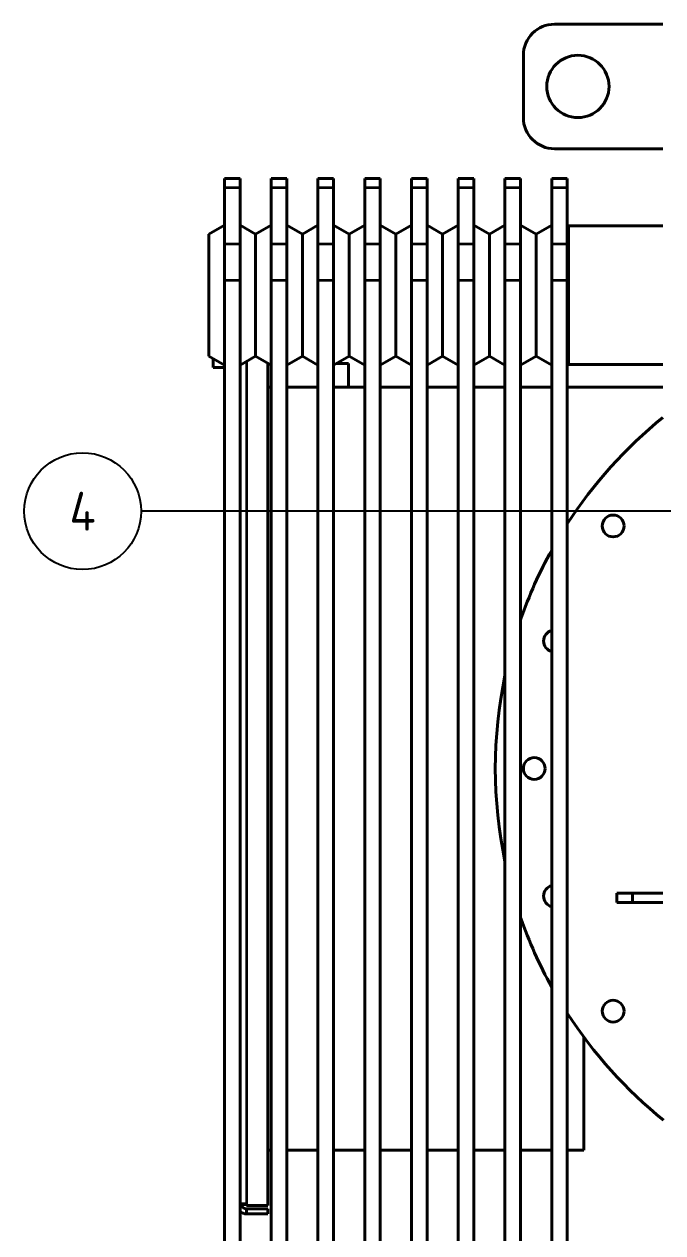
# Model space of a CAD drawing. Header units: millimetres. Extents: x 0 to 5945, y 0 to 4205.
# Drawn here: x 3982 to 4392, y 1167 to 1943 of the extents above; entities that cross this region are included whole.
import ezdxf

# ---------------------------------------------------------------- set-up
doc = ezdxf.new("R2010")
doc.units = ezdxf.units.MM
doc.header["$LTSCALE"] = 5
for name, color, linetype, lineweight in [('가시적인 것(ISO)', 3, 'Continuous', 40), ('가시적인 좁은 것(ISO)', 3, 'Continuous', 35), ('기호(ISO)', 5, 'Continuous', 25)]:
    doc.layers.add(name, color=color, linetype=linetype, lineweight=lineweight)
doc.styles.add('부품번호텍스트_PSTEK_POSCO', font='isocp.shx')

# ---------------------------------------------------------------- blocks, each defined once
blk = doc.blocks.new('품번기호4')
at = {"layer": '기호(ISO)', "color": 7}
for p, q in [((916.98, 326.05), (811.36, 326.05)), ((918.98, 326.05), (916.98, 326.45)), ((916.98, 326.45), (916.98, 325.65)), ((916.98, 326.05), (918.98, 326.05)), ((916.98, 325.65), (918.98, 326.05))]:
    blk.add_line(p, q, dxfattribs=at)
at = {"layer": '기호(ISO)', "color": 7, "flags": 128}
blk.add_lwpolyline([(916.98, 325.65), (918.98, 326.05)], dxfattribs=at)
at = {"layer": '기호(ISO)'}
blk.add_circle((803.86, 326.05), 7.5, dxfattribs=at)
at = {"layer": '기호(ISO)', "color": 7}
blk.add_solid([(916.98, 325.65), (918.98, 326.05), (916.98, 326.45), (916.98, 325.65)], dxfattribs=at)
at = {"layer": '기호(ISO)', "color": 7, "insert": (803.86, 326.05), "char_height": 5, "attachment_point": 5, "style": '부품번호텍스트_PSTEK_POSCO'}
blk.add_mtext('4', dxfattribs=at)

msp = doc.modelspace()

# ---------------------------------------------------------------- linework, layer by layer
at = {"layer": '가시적인 것(ISO)'}
for p, q in [((4391.6704, 1942.9862), (4322.1704, 1942.9862)), ((4302.1704, 1882.9862), (4302.1704, 1922.9862)), ((4391.6704, 1862.9862), (4322.1704, 1862.9862)), ((4110.3704, 1843.9862), (4110.3704, 1837.9555)), ((4110.3704, 1843.9862), (4120.3704, 1843.9862)), ((4120.3704, 1837.9555), (4120.3704, 1843.9862)), ((4140.3704, 1843.9862), (4140.3704, 1837.9555)), ((4140.3704, 1843.9862), (4150.3704, 1843.9862)), ((4150.3704, 1837.9555), (4150.3704, 1843.9862)), ((4170.3704, 1843.9862), (4170.3704, 1837.9555)), ((4170.3704, 1843.9862), (4180.3704, 1843.9862)), ((4180.3704, 1837.9555), (4180.3704, 1843.9862)), ((4200.3704, 1843.9862), (4200.3704, 1837.9555)), ((4200.3704, 1843.9862), (4210.3704, 1843.9862)), ((4210.3704, 1837.9555), (4210.3704, 1843.9862)), ((4230.3704, 1843.9862), (4230.3704, 1837.9555)), ((4230.3704, 1843.9862), (4240.3704, 1843.9862)), ((4240.3704, 1837.9555), (4240.3704, 1843.9862)), ((4260.3704, 1843.9862), (4260.3704, 1837.9555)), ((4260.3704, 1843.9862), (4270.3704, 1843.9862)), ((4270.3704, 1837.9555), (4270.3704, 1843.9862)), ((4290.3704, 1843.9862), (4290.3704, 1837.9555)), ((4290.3704, 1843.9862), (4300.3704, 1843.9862)), ((4300.3704, 1837.9555), (4300.3704, 1843.9862)), ((4320.3704, 1843.9862), (4320.3704, 1837.9555)), ((4320.3704, 1843.9862), (4330.3704, 1843.9862)), ((4330.3704, 1837.9555), (4330.3704, 1843.9862)), ((4110.3704, 1801.7956), (4110.3704, 1837.9555)), ((4120.3704, 1837.9555), (4120.3704, 1801.7956)), ((4140.3704, 1801.7956), (4140.3704, 1837.9555)), ((4150.3704, 1837.9555), (4150.3704, 1801.7956)), ((4170.3704, 1801.7956), (4170.3704, 1837.9555)), ((4180.3704, 1837.9555), (4180.3704, 1801.7956)), ((4200.3704, 1801.7956), (4200.3704, 1837.9555)), ((4210.3704, 1837.9555), (4210.3704, 1801.7956)), ((4230.3704, 1801.7956), (4230.3704, 1837.9555)), ((4240.3704, 1837.9555), (4240.3704, 1801.7956)), ((4260.3704, 1801.7956), (4260.3704, 1837.9555)), ((4270.3704, 1837.9555), (4270.3704, 1801.7956)), ((4290.3704, 1801.7956), (4290.3704, 1837.9555)), ((4300.3704, 1837.9555), (4300.3704, 1801.7956)), ((4320.3704, 1801.7956), (4320.3704, 1837.9555)), ((4330.3704, 1837.9555), (4330.3704, 1801.7956)), ((4100.3704, 1808.2127), (4110.3704, 1813.9862)), ((4130.3704, 1808.2127), (4120.3704, 1813.9862)), ((4130.3704, 1808.2127), (4140.3704, 1813.9862)), ((4160.3704, 1808.2127), (4150.3704, 1813.9862)), ((4160.3704, 1808.2127), (4170.3704, 1813.9862)), ((4190.3704, 1808.2127), (4180.3704, 1813.9862)), ((4190.3704, 1808.2127), (4200.3704, 1813.9862)), ((4220.3704, 1808.2127), (4210.3704, 1813.9862)), ((4220.3704, 1808.2127), (4230.3704, 1813.9862)), ((4250.3704, 1808.2127), (4240.3704, 1813.9862)), ((4250.3704, 1808.2127), (4260.3704, 1813.9862)), ((4280.3704, 1808.2127), (4270.3704, 1813.9862)), ((4280.3704, 1808.2127), (4290.3704, 1813.9862)), ((4310.3704, 1808.2127), (4300.3704, 1813.9862)), ((4310.3704, 1808.2127), (4320.3704, 1813.9862)), ((4331.1498, 1813.5362), (4330.3704, 1813.9862)), ((4331.1498, 1813.5362), (4331.1498, 1724.4362)), ((4331.1498, 1813.5362), (4391.6704, 1813.5362)), ((4100.3704, 1808.2127), (4100.3704, 1729.7598)), ((4110.3704, 1801.7956), (4110.3704, 1778.3033)), ((4120.3704, 1778.3033), (4120.3704, 1801.7956)), ((4130.3704, 1808.2127), (4130.3704, 1729.7598)), ((4140.3704, 1801.7956), (4140.3704, 1778.3033)), ((4150.3704, 1778.3033), (4150.3704, 1801.7956)), ((4160.3704, 1808.2127), (4160.3704, 1729.7598)), ((4170.3704, 1801.7956), (4170.3704, 1778.3033)), ((4180.3704, 1778.3033), (4180.3704, 1801.7956)), ((4190.3704, 1808.2127), (4190.3704, 1729.7598)), ((4200.3704, 1801.7956), (4200.3704, 1778.3033)), ((4210.3704, 1778.3033), (4210.3704, 1801.7956)), ((4220.3704, 1808.2127), (4220.3704, 1729.7598)), ((4230.3704, 1801.7956), (4230.3704, 1778.3033)), ((4240.3704, 1778.3033), (4240.3704, 1801.7956)), ((4250.3704, 1808.2127), (4250.3704, 1729.7598)), ((4260.3704, 1801.7956), (4260.3704, 1778.3033)), ((4270.3704, 1778.3033), (4270.3704, 1801.7956)), ((4280.3704, 1808.2127), (4280.3704, 1729.7598)), ((4290.3704, 1801.7956), (4290.3704, 1778.3033)), ((4300.3704, 1778.3033), (4300.3704, 1801.7956)), ((4310.3704, 1808.2127), (4310.3704, 1729.7598)), ((4320.3704, 1801.7956), (4320.3704, 1778.3033)), ((4330.3704, 1778.3033), (4330.3704, 1801.7956)), ((4110.3704, 809.6692), (4110.3704, 1778.3033)), ((4120.3704, 1778.3033), (4120.3704, 809.6692)), ((4140.3704, 809.6692), (4140.3704, 1778.3033)), ((4150.3704, 1778.3033), (4150.3704, 809.6692)), ((4170.3704, 809.6692), (4170.3704, 1778.3033)), ((4180.3704, 1778.3033), (4180.3704, 809.6692)), ((4200.3704, 809.6692), (4200.3704, 1778.3033)), ((4210.3704, 1778.3033), (4210.3704, 809.6692)), ((4230.3704, 809.6692), (4230.3704, 1778.3033)), ((4240.3704, 1778.3033), (4240.3704, 809.6692)), ((4260.3704, 809.6692), (4260.3704, 1778.3033)), ((4270.3704, 1778.3033), (4270.3704, 809.6692)), ((4290.3704, 809.6692), (4290.3704, 1778.3033)), ((4300.3704, 1778.3033), (4300.3704, 809.6692)), ((4320.3704, 809.6692), (4320.3704, 1778.3033)), ((4330.3704, 1778.3033), (4330.3704, 809.6692)), ((4100.3704, 1729.7598), (4110.3704, 1723.9862)), ((4103.1704, 1728.1432), (4103.1704, 1722.4862)), ((4130.3704, 1729.7598), (4120.3704, 1723.9862)), ((4130.3704, 1729.7598), (4140.3704, 1723.9862)), ((4138.1704, 1725.2564), (4138.1704, 1184.449)), ((4160.3704, 1729.7598), (4150.3704, 1723.9862)), ((4160.3704, 1729.7598), (4170.3704, 1723.9862)), ((4190.3704, 1729.7598), (4180.3704, 1723.9862)), ((4189.8704, 1724.9862), (4182.1024, 1724.9862)), ((4189.8704, 1709.9862), (4189.8704, 1724.9862)), ((4190.3704, 1729.7598), (4200.3704, 1723.9862)), ((4220.3704, 1729.7598), (4210.3704, 1723.9862)), ((4220.3704, 1729.7598), (4230.3704, 1723.9862)), ((4250.3704, 1729.7598), (4240.3704, 1723.9862)), ((4250.3704, 1729.7598), (4260.3704, 1723.9862)), ((4280.3704, 1729.7598), (4270.3704, 1723.9862)), ((4280.3704, 1729.7598), (4290.3704, 1723.9862)), ((4310.3704, 1729.7598), (4300.3704, 1723.9862)), ((4310.3704, 1729.7598), (4320.3704, 1723.9862)), ((4331.1498, 1724.4362), (4330.3704, 1723.9862)), ((4331.1498, 1724.4362), (4391.6704, 1724.4362)), ((4110.3704, 1722.4862), (4103.1704, 1722.4862)), ((4138.1704, 1709.9862), (4140.3704, 1709.9862)), ((4150.3704, 1709.9862), (4170.3704, 1709.9862)), ((4180.3704, 1709.9862), (4200.3704, 1709.9862)), ((4210.3704, 1709.9862), (4230.3704, 1709.9862)), ((4240.3704, 1709.9862), (4260.3704, 1709.9862)), ((4270.3704, 1709.9862), (4290.3704, 1709.9862)), ((4300.3704, 1709.9862), (4320.3704, 1709.9862)), ((4330.3704, 1709.9862), (4391.6704, 1709.9862)), ((4372.1704, 1384.9862), (4362.1704, 1384.9862)), ((4362.1704, 1384.9862), (4362.1704, 1378.9862)), ((4372.1704, 1378.9862), (4372.1704, 1384.9862)), ((4372.1704, 1384.9862), (4391.6704, 1384.9862)), ((4362.1704, 1378.9862), (4372.1704, 1378.9862)), ((4372.1704, 1378.9862), (4391.6704, 1378.9862)), ((4340.9323, 1219.9862), (4340.9323, 1292.6494)), ((4138.1704, 1219.9862), (4140.3704, 1219.9862)), ((4150.3704, 1219.9862), (4170.3704, 1219.9862)), ((4180.3704, 1219.9862), (4200.3704, 1219.9862)), ((4210.3704, 1219.9862), (4230.3704, 1219.9862)), ((4240.3704, 1219.9862), (4260.3704, 1219.9862)), ((4270.3704, 1219.9862), (4290.3704, 1219.9862)), ((4300.3704, 1219.9862), (4320.3704, 1219.9862)), ((4330.3704, 1219.9862), (4340.9323, 1219.9862)), ((4120.3704, 1185.3862), (4124.5704, 1185.3862)), ((4121.3704, 1185.3862), (4121.3704, 1184.9862)), ((4124.3704, 1184.9862), (4121.3704, 1184.9862)), ((4124.3704, 1184.9862), (4124.3704, 1185.3862)), ((4124.5704, 1184.449), (4124.5704, 1185.3862)), ((4138.1704, 1184.449), (4124.5704, 1184.449)), ((4124.5704, 1182.1862), (4138.1704, 1182.1862)), ((4124.5704, 1182.1862), (4124.5704, 1178.9862)), ((4138.1704, 1182.1862), (4138.1704, 1178.9862)), ((4124.5704, 1178.9862), (4138.1704, 1178.9862))]:
    msp.add_line(p, q, dxfattribs=at)
for centre, radius in [((4337.1704, 1902.9862), 20), ((4359.7809, 1620.7493), 7), ((4309.1704, 1464.9862), 7), ((4359.7809, 1309.2232), 7)]:
    msp.add_circle(centre, radius, dxfattribs=at)
for centre, radius, start, end in [((4322.1704, 1922.9862), 20, 90, 180), ((4322.1704, 1882.9862), 20, 180, 270), ((4574.1704, 1464.9862), 290, 128.9992593, 147.2130173), ((4574.1704, 1464.9862), 290, 151.0653873, 160.7585018), ((4322.1404, 1546.8758), 7, 104.6468439, 255.3531561), ((4574.1704, 1464.9862), 290, 168.1310782, 191.8689218), ((4322.1404, 1383.0967), 7, 104.6468439, 255.3531561), ((4574.1704, 1464.9862), 290, 199.2414982, 208.9346127), ((4574.1704, 1464.9862), 290, 212.7869827, 231.1277391), ((4124.5704, 1185.3862), 6.4, 228.9855003, 270), ((4124.5704, 1185.3862), 3.2, 187.1807558, 270)]:
    msp.add_arc(centre, radius, start, end, dxfattribs=at)
at = {"layer": '가시적인 좁은 것(ISO)'}
for p, q in [((4120.3704, 1837.9555), (4110.3704, 1837.9555)), ((4150.3704, 1837.9555), (4140.3704, 1837.9555)), ((4180.3704, 1837.9555), (4170.3704, 1837.9555)), ((4210.3704, 1837.9555), (4200.3704, 1837.9555)), ((4240.3704, 1837.9555), (4230.3704, 1837.9555)), ((4270.3704, 1837.9555), (4260.3704, 1837.9555)), ((4300.3704, 1837.9555), (4290.3704, 1837.9555)), ((4330.3704, 1837.9555), (4320.3704, 1837.9555)), ((4120.3704, 1801.7956), (4110.3704, 1801.7956)), ((4150.3704, 1801.7956), (4140.3704, 1801.7956)), ((4180.3704, 1801.7956), (4170.3704, 1801.7956)), ((4210.3704, 1801.7956), (4200.3704, 1801.7956)), ((4240.3704, 1801.7956), (4230.3704, 1801.7956)), ((4270.3704, 1801.7956), (4260.3704, 1801.7956)), ((4300.3704, 1801.7956), (4290.3704, 1801.7956)), ((4330.3704, 1801.7956), (4320.3704, 1801.7956)), ((4120.3704, 1778.3033), (4110.3704, 1778.3033)), ((4150.3704, 1778.3033), (4140.3704, 1778.3033)), ((4180.3704, 1778.3033), (4170.3704, 1778.3033)), ((4210.3704, 1778.3033), (4200.3704, 1778.3033)), ((4240.3704, 1778.3033), (4230.3704, 1778.3033)), ((4270.3704, 1778.3033), (4260.3704, 1778.3033)), ((4300.3704, 1778.3033), (4290.3704, 1778.3033)), ((4330.3704, 1778.3033), (4320.3704, 1778.3033)), ((4124.5704, 1726.4111), (4124.5704, 1185.3862))]:
    msp.add_line(p, q, dxfattribs=at)

# ---------------------------------------------------------------- block references
at = {"layer": '기호(ISO)', "xscale": 5, "yscale": 5, "zscale": 5}
msp.add_blockref('품번기호4', (0, 0), dxfattribs=at)

doc.saveas('drawing.dxf')
